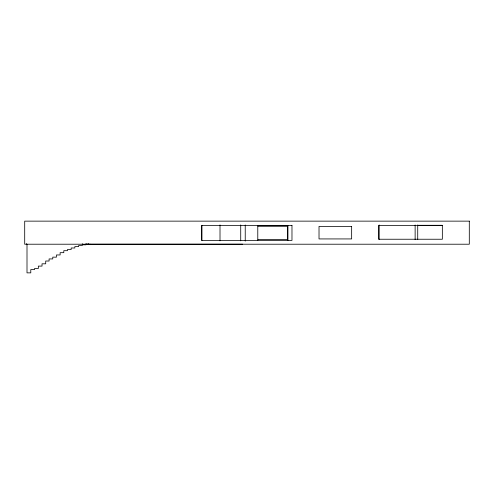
<?xml version="1.0" encoding="UTF-8"?>
<svg xmlns="http://www.w3.org/2000/svg" width="494" height="494" viewBox="0 0 494 494"><rect width="100%" height="100%" fill="white"/><g stroke="black" fill="none" stroke-linecap="round" stroke-linejoin="round"><path stroke-width="0.74" d="M417.591 225.301L442.26 225.301M257.992 226.283L287.403 226.283M257.992 239.516L287.403 239.516M85.987 244.017L90.155 244.215M417.72 224.986L417.72 239.596M415.133 224.986L415.133 239.596M379.176 224.986L379.176 239.596M287.909 240.492L287.909 225.597L257.782 225.597L257.782 240.492M287.656 225.505L287.656 240.473M245.234 224.986L245.234 241.14M242.647 244.215L89.957 244.215M240.72 224.924L240.72 240.844M220.009 224.924L220.009 240.844M201.953 225.486L201.953 240.405M88.278 243.616L88.278 244.215M85.987 243.715L85.987 244.814L82.307 244.814L82.307 245.506L78.626 245.506L78.626 246.605L74.847 246.605L74.847 247.994L71.167 247.994L71.167 249.489L67.487 249.489L67.487 250.68L63.806 250.68L63.806 252.669L60.126 252.669L60.126 254.96L56.446 254.96L56.446 257.146L52.765 257.146L52.765 258.936L49.085 258.936L49.085 261.023L45.701 261.023L45.701 263.808L42.021 263.808L42.021 266.099L38.341 266.099L38.341 268.489L34.561 268.489L34.561 269.582L30.782 269.582L30.782 272.861L27.003 272.861L27.003 244.215M82.307 243.715L82.307 244.215M26.571 243.616L26.571 244.215M469.3 221.139L24.7 221.139L24.7 244.215L469.3 244.215L469.3 221.139M442.346 225.412L378.589 225.412L378.589 239.238L442.346 239.238L442.346 225.412M291.979 225.486L201.601 225.486L201.601 240.405L291.979 240.405L291.979 225.486M351.648 226.4L319.019 226.4L319.019 238.929L351.648 238.929L351.648 226.4"/></g></svg>
